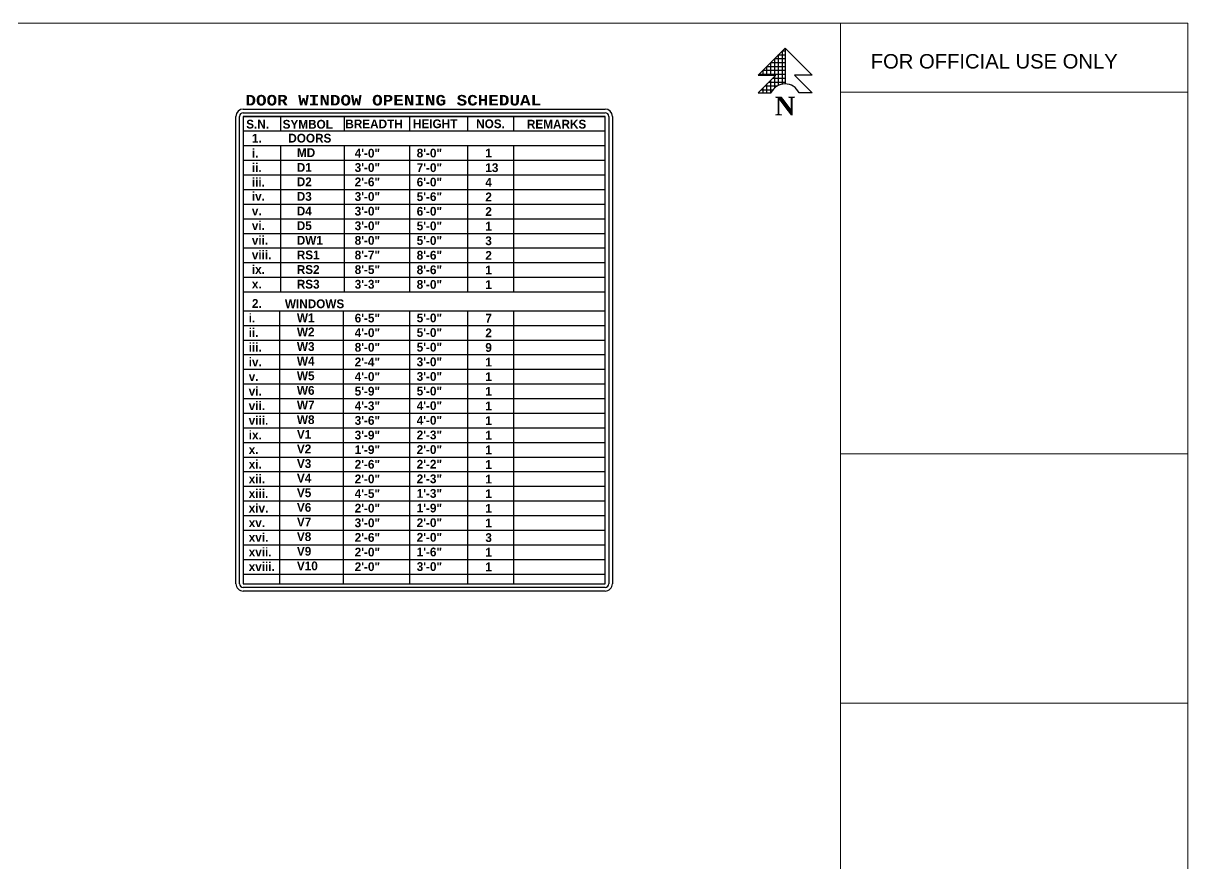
# Model space of a CAD drawing. Header units: inches. Extents: x 4069 to 291496, y -47643 to 12535.
# Drawn here: x 130600 to 132091, y -27978 to -26901 of the extents above; entities that cross this region are included whole.
import ezdxf

# ---------------------------------------------------------------- set-up
doc = ezdxf.new("R2010")
doc.units = ezdxf.units.IN
doc.header["$LTSCALE"] = 5
doc.header["$MEASUREMENT"] = 0
doc.layers.add('boundary', color=7, linetype='Continuous', lineweight=25)
doc.layers.add('ele1', color=21, linetype='Continuous', lineweight=20)
doc.layers.add('TEXT', color=6, linetype='Continuous')
doc.layers.add('WALL', color=7, linetype='Continuous')
doc.styles.add('ARIAL', font='cityb___.ttf')
doc.styles.add('COURIER', font='courbd.ttf')
doc.styles.get("Standard").update_dxf_attribs({"font": 'arial.ttf'})

# ---------------------------------------------------------------- blocks, each defined once
blk = doc.blocks.new('SDEGH')
at = {"layer": 'TEXT'}
h = blk.add_hatch(dxfattribs=at)
h.set_pattern_fill('NET', color=256, scale=40, style=0)
h.set_pattern_definition([(0, (43922.391, -13181.093), (0, 5), []), (90, (43922.391, -13181.093), (-5, 3e-16), [])])
h.paths.add_polyline_path([(52300.8, -9226.1), (52266.3, -9260.6), (52288.8, -9260.6), (52266.3, -9283.1), (52282.8, -9283.1, -0.284572), (52300.8, -9272)])
blk.add_line((52300.8, -9226.1), (52300.8, -9272), dxfattribs=at)
at = {"layer": 'WALL'}
for p, q in [((52266.3, -9260.6), (52300.8, -9226.1)), ((52335.4, -9260.6), (52300.8, -9226.1)), ((52266.3, -9260.6), (52288.8, -9260.6)), ((52266.3, -9283.1), (52288.8, -9260.6)), ((52335.4, -9260.6), (52312.9, -9260.6)), ((52335.4, -9283.1), (52312.9, -9260.6)), ((52266.3, -9283.1), (52282.8, -9283.1)), ((52335.4, -9283.1), (52318.8, -9283.1))]:
    blk.add_line(p, q, dxfattribs=at)
blk.add_arc((52300.8, -9292), 20.1, 26.4605, 153.5395, dxfattribs=at)
at = {"layer": 'Defpoints', "insert": (52287.7, -9288.2), "char_height": 24, "width": 23.16, "attachment_point": 1}
blk.add_mtext('{\\fTimes New Roman|b1|i0|c0|p18;N}', dxfattribs=at)

msp = doc.modelspace()

# ---------------------------------------------------------------- linework, layer by layer
for p, q in [((130881.35468, -27015.47602), (131345.04884, -27015.47602)), ((130876.66785, -27619.38659), (130876.66785, -27020.16285)), ((131345.04884, -27020.16285), (130881.35468, -27020.16285)), ((130881.35468, -27020.16285), (130881.35468, -27619.38659)), ((130881.35468, -27020.16285), (131345.04884, -27020.16285)), ((130881.35468, -27020.16285), (130881.35468, -27619.38659)), ((130929.07756, -27020.16285), (130929.07756, -27039.13553)), ((131010.62113, -27020.16285), (131010.62113, -27038.91285)), ((131094.29579, -27020.16285), (131094.29579, -27038.91285)), ((131169.3228, -27038.91285), (131169.3228, -27020.16285)), ((131227.89815, -27038.91285), (131227.89815, -27020.16285)), ((131345.04884, -27619.38659), (131345.04884, -27020.16285)), ((131345.04884, -27116.68298), (131345.04884, -27020.16285)), ((131349.73566, -27020.16285), (131349.73566, -27619.38666)), ((130881.35468, -27038.91285), (131345.04884, -27038.91285)), ((130881.35468, -27057.66285), (131345.04884, -27057.66285)), ((131094.29579, -27057.66285), (131094.29579, -27245.16285)), ((131169.3228, -27245.16285), (131169.3228, -27057.66285)), ((131227.89815, -27245.16285), (131227.89815, -27057.66285)), ((130881.35468, -27076.41285), (131345.04884, -27076.41285)), ((130881.35468, -27095.16285), (131345.04884, -27095.16285)), ((130881.35468, -27113.91285), (131345.04884, -27113.91285)), ((130881.35468, -27132.66285), (131345.04884, -27132.66285)), ((130881.35468, -27151.41285), (131345.04884, -27151.41285)), ((130881.35468, -27170.16285), (131345.04884, -27170.16285)), ((130881.35468, -27188.91285), (131345.04884, -27188.91285)), ((130881.35468, -27207.66285), (131345.04884, -27207.66285)), ((130881.35468, -27226.41285), (131345.04884, -27226.41285)), ((130881.35468, -27245.16285), (131345.04884, -27245.16285)), ((130881.35468, -27269.44504), (131345.04884, -27269.44504)), ((130881.35468, -27269.44773), (131345.04884, -27269.44773)), ((130928.50026, -27619.38659), (130928.50026, -27269.44773)), ((131009.85712, -27619.38659), (131009.85712, -27269.44773)), ((131094.66784, -27619.38659), (131094.66784, -27269.44773)), ((131169.3228, -27619.38659), (131169.3228, -27269.44773)), ((131228.21562, -27619.38659), (131228.21562, -27269.44504)), ((130881.35468, -27288.19773), (131345.04884, -27288.19773)), ((130881.35468, -27288.19773), (131345.04884, -27288.19773)), ((130881.35468, -27288.19773), (131345.04884, -27288.19773)), ((130881.35468, -27306.95042), (131345.04884, -27306.95042)), ((130881.35468, -27325.70311), (131345.04884, -27325.70311)), ((130881.35468, -27344.4558), (131345.04884, -27344.4558)), ((130881.35468, -27363.20849), (131345.04884, -27363.20849)), ((130881.35468, -27381.96118), (131345.04884, -27381.96118)), ((130881.35468, -27400.71388), (131345.04884, -27400.71388)), ((130881.35468, -27419.46657), (131345.04884, -27419.46657)), ((130881.35468, -27438.21926), (131345.04884, -27438.21926)), ((130881.35468, -27456.97195), (131345.04884, -27456.97195)), ((130881.35468, -27475.72464), (131345.04884, -27475.72464)), ((130881.35468, -27494.47733), (131345.04884, -27494.47733)), ((130881.35468, -27513.23002), (131345.04884, -27513.23002)), ((130881.35468, -27531.98271), (131345.04884, -27531.98271)), ((130881.35468, -27550.73541), (131345.04884, -27550.73541)), ((130881.35468, -27569.4881), (131345.04884, -27569.4881)), ((130881.35468, -27588.24079), (131345.04884, -27588.24079)), ((130881.35468, -27606.99348), (131345.04884, -27606.99348)), ((130881.35468, -27619.38659), (131345.04884, -27619.38659)), ((130881.35468, -27619.38659), (131345.04884, -27619.38659)), ((130881.35468, -27619.38659), (131345.04884, -27619.38659)), ((130881.35468, -27619.38659), (131345.04884, -27619.38659)), ((131345.04884, -27624.07342), (130881.35468, -27624.07342))]:
    msp.add_line(p, q)
for centre, start, end in [((130881.35468, -27020.16285), 90, 180), ((131345.04884, -27020.16285), 0, 90), ((130881.35468, -27619.38659), 180, 270), ((131345.04884, -27619.38659), 270, 0)]:
    msp.add_arc(centre, 4.68683, start, end)
at = {"layer": 'boundary'}
for p, q in [((130881.35468, -27010.7892), (131345.04884, -27010.7892)), ((130871.98103, -27619.38665), (130871.98103, -27020.16285)), ((131354.42249, -27020.16276), (131354.42249, -27619.38686)), ((131345.04884, -27628.76025), (130881.35468, -27628.76025))]:
    msp.add_line(p, q, dxfattribs=at)
for centre, start, end in [((130881.35468, -27020.16285), 90, 180), ((131345.04884, -27020.16285), 0, 90), ((130881.35468, -27619.38659), 179.99823757, 270), ((131345.04884, -27619.38659), 270, 0.00176384)]:
    msp.add_arc(centre, 9.37365, start, end, dxfattribs=at)
at = {"layer": 'ele1'}
for p, q in [((131646.82002, -29056.11078), (131646.82002, -26900.77781)), ((132091.47064, -26989.32637), (131646.82002, -26989.32637)), ((132091.47064, -27452.82471), (131646.82002, -27452.82471)), ((132091.47064, -27772.59013), (131646.82002, -27772.59013))]:
    msp.add_line(p, q, dxfattribs=at)
msp.add_lwpolyline([(129006.50618, -26900.77781), (132091.47064, -26900.77781), (132091.47064, -29056.11078), (129006.50618, -29056.11078)], close=True, dxfattribs=at)
msp.add_lwpolyline([(129006.50618, -26900.77781), (132091.47064, -26900.77781), (132091.47064, -29056.11078), (129006.50618, -29056.11078)], close=True, dxfattribs=at)
at = {"layer": 'TEXT'}
for p, q in [((130929.07756, -27057.66285), (130929.07756, -27245.16285)), ((131010.62113, -27057.66285), (131010.62113, -27245.16285)), ((130881.35468, -27095.16285), (130923.00457, -27095.16285))]:
    msp.add_line(p, q, dxfattribs=at)

# ---------------------------------------------------------------- block references
at = {"layer": 'WALL'}
msp.add_blockref('SDEGH', (79274.7856, -17706.72845), dxfattribs=at)

# ---------------------------------------------------------------- texts
at = {"style": 'COURIER'}
msp.add_text('DOOR WINDOW OPENING SCHEDUAL', height=13.5, dxfattribs=at).set_placement((130884.23134, -27006.18509))
at = {"layer": 'Defpoints'}
msp.add_text('FOR OFFICIAL USE ONLY', height=18.5271092, dxfattribs=at).set_placement((131685.39595, -26958.8066))
at = {"layer": 'TEXT', "style": 'ARIAL'}
for s, p in [('S.N.', (130885.16991, -27035.7336)), ('SYMBOL', (130931.89322, -27035.90529)), ('BREADTH', (131012.24202, -27035.47116)), ('HEIGHT', (131098.87229, -27035.28672)), ('NOS.', (131179.87619, -27035.28672)), ('REMARKS', (131244.84066, -27035.76926)), ('1.', (130892.55875, -27053.91614)), ('DOORS', (130939.16521, -27053.71125)), ('i.', (130892.55853, -27072.92264)), ('MD', (130950.19786, -27072.28569)), ('4\'-0"', (131024.21942, -27072.97116)), ('8\'-0"', (131103.65718, -27072.80085)), ('1', (131191.60115, -27072.80085)), ('ii.', (130892.45445, -27091.41285)), ('D1', (130949.99003, -27091.22635)), ('3\'-0"', (131024.21942, -27091.35421)), ('7\'-0"', (131103.65718, -27091.55085)), ('13', (131191.60115, -27091.55085)), ('iii.', (130892.45445, -27110.16285)), ('D2', (130949.99003, -27109.66651)), ('2\'-6"', (131024.21942, -27109.79437)), ('6\'-0"', (131103.65718, -27109.99101)), ('4', (131191.60115, -27110.30085)), ('iv.', (130892.45445, -27128.31982)), ('D3', (130949.99003, -27128.41651)), ('3\'-0"', (131024.21942, -27128.54437)), ('5\'-6"', (131103.65718, -27128.74101)), ('2', (131191.60115, -27129.05085)), ('D4', (130949.99003, -27147.16651)), ('3\'-0"', (131024.21942, -27147.29437)), ('6\'-0"', (131103.65718, -27147.49101)), ('2', (131191.60115, -27147.80085)), ('v.', (130892.45445, -27147.06982)), ('vi.', (130892.45445, -27165.81982)), ('D5', (130949.99003, -27165.91651)), ('3\'-0"', (131024.21942, -27166.04437)), ('5\'-0"', (131103.65718, -27166.24101)), ('1', (131191.60115, -27166.55085)), ('vii.', (130892.45445, -27184.56982)), ('DW1', (130949.99003, -27184.66651)), ('8\'-0"', (131024.21942, -27184.79437)), ('5\'-0"', (131103.65718, -27184.99101)), ('3', (131191.60115, -27185.30085)), ('viii.', (130892.45445, -27203.31982)), ('RS1', (130949.99003, -27203.41651)), ('8\'-7"', (131024.21942, -27203.54437)), ('8\'-6"', (131103.65718, -27203.74101)), ('2', (131191.60115, -27204.05085)), ('ix.', (130892.45445, -27222.06982)), ('RS2', (130949.99003, -27222.16651)), ('8\'-5"', (131024.21942, -27222.29437)), ('8\'-6"', (131103.65718, -27222.49101)), ('1', (131191.60115, -27222.80085)), ('x.', (130892.45445, -27240.81982)), ('RS3', (130949.99003, -27240.91651)), ('3\'-3"', (131024.21942, -27241.04437)), ('8\'-0"', (131103.65718, -27241.24101)), ('1', (131191.60115, -27241.55085)), ('2.', (130892.55875, -27265.70102)), ('WINDOWS', (130934.80172, -27266.10765)), ('i.', (130888.44994, -27284.35714)), ('W1', (130950.19786, -27284.07056)), ('6\'-5"', (131024.21942, -27284.40567)), ('5\'-0"', (131103.65718, -27284.23536)), ('7', (131191.60115, -27284.58304)), ('ii.', (130888.44994, -27303.10445)), ('W2', (130950.19786, -27302.15157)), ('4\'-0"', (131024.21942, -27303.13952)), ('5\'-0"', (131103.65718, -27302.98805)), ('2', (131191.60115, -27303.33573)), ('iii.', (130888.44994, -27321.85714)), ('W3', (130950.19786, -27320.90426)), ('8\'-0"', (131024.21942, -27321.89221)), ('5\'-0"', (131103.65718, -27321.74074)), ('9', (131191.60115, -27322.08842)), ('iv.', (130888.44994, -27340.60984)), ('W4', (130950.19786, -27339.65695)), ('2\'-4"', (131024.21942, -27340.6449)), ('3\'-0"', (131103.65718, -27340.49344)), ('1', (131191.60115, -27340.84111)), ('v.', (130888.44994, -27359.36253)), ('W5', (130950.19786, -27358.40964)), ('4\'-0"', (131024.21942, -27359.39759)), ('3\'-0"', (131103.65718, -27359.24613)), ('1', (131191.60115, -27359.5938)), ('vi.', (130888.44994, -27378.11522)), ('W6', (130950.19786, -27377.16233)), ('5\'-9"', (131024.21942, -27378.15029)), ('5\'-0"', (131103.65718, -27377.99882)), ('1', (131191.60115, -27378.3465)), ('vii.', (130888.44994, -27396.86791)), ('W7', (130950.19786, -27395.91502)), ('4\'-3"', (131024.21942, -27396.90298)), ('4\'-0"', (131103.65718, -27396.75151)), ('1', (131191.60115, -27397.09919)), ('viii.', (130888.44994, -27415.6206)), ('W8', (130950.19786, -27414.66771)), ('3\'-6"', (131024.21942, -27415.65567)), ('4\'-0"', (131103.65718, -27415.5042)), ('1', (131191.60115, -27415.85188)), ('ix.', (130888.44994, -27434.37329)), ('V1', (130950.19786, -27433.42041)), ('3\'-9"', (131024.21942, -27434.40836)), ('2\'-3"', (131103.65718, -27434.25689)), ('1', (131191.60115, -27434.60457)), ('x.', (130888.44994, -27453.12598)), ('V2', (130950.19786, -27452.1731)), ('1\'-9"', (131024.21942, -27453.16105)), ('2\'-0"', (131103.65718, -27453.00958)), ('1', (131191.60115, -27453.35726)), ('xi.', (130888.44994, -27471.87867)), ('V3', (130950.19786, -27470.92579)), ('2\'-6"', (131024.21942, -27471.91374)), ('2\'-2"', (131103.65718, -27471.76227)), ('1', (131191.60115, -27472.10995)), ('xii.', (130888.44994, -27490.63136)), ('V4', (130950.19786, -27489.67848)), ('2\'-0"', (131024.21942, -27490.66643)), ('2\'-3"', (131103.65718, -27490.51497)), ('1', (131191.60115, -27490.86264)), ('xiii.', (130888.44994, -27509.38406)), ('V5', (130950.19786, -27508.43117)), ('4\'-5"', (131024.21942, -27509.41912)), ('1\'-3"', (131103.65718, -27509.26766)), ('1', (131191.60115, -27509.61533)), ('xiv.', (130888.44994, -27528.13675)), ('V6', (130950.19786, -27527.18386)), ('2\'-0"', (131024.21942, -27528.17182)), ('1\'-9"', (131103.65718, -27528.02035)), ('1', (131191.60115, -27528.36803)), ('xv.', (130888.44994, -27546.88944)), ('V7', (130950.19786, -27545.93655)), ('3\'-0"', (131024.21942, -27546.92451)), ('2\'-0"', (131103.65718, -27546.77304)), ('1', (131191.60115, -27547.12072)), ('xvi.', (130888.44994, -27565.64213)), ('V8', (130950.19786, -27564.68924)), ('2\'-6"', (131024.21942, -27565.6772)), ('2\'-0"', (131103.65718, -27565.52573)), ('3', (131191.60115, -27565.87341)), ('xvii.', (130888.44994, -27584.39482)), ('V9', (130950.19786, -27583.44194)), ('2\'-0"', (131024.21942, -27584.42989)), ('1\'-6"', (131103.65718, -27584.27842)), ('1', (131191.60115, -27584.6261)), ('xviii.', (130888.44994, -27603.14751)), ('V10', (130950.19786, -27602.19463)), ('2\'-0"', (131024.21942, -27603.18258)), ('3\'-0"', (131103.65718, -27603.03111)), ('1', (131191.60115, -27603.37879))]:
    msp.add_text(s, height=11.25, dxfattribs=at).set_placement(p)

doc.saveas('drawing.dxf')
